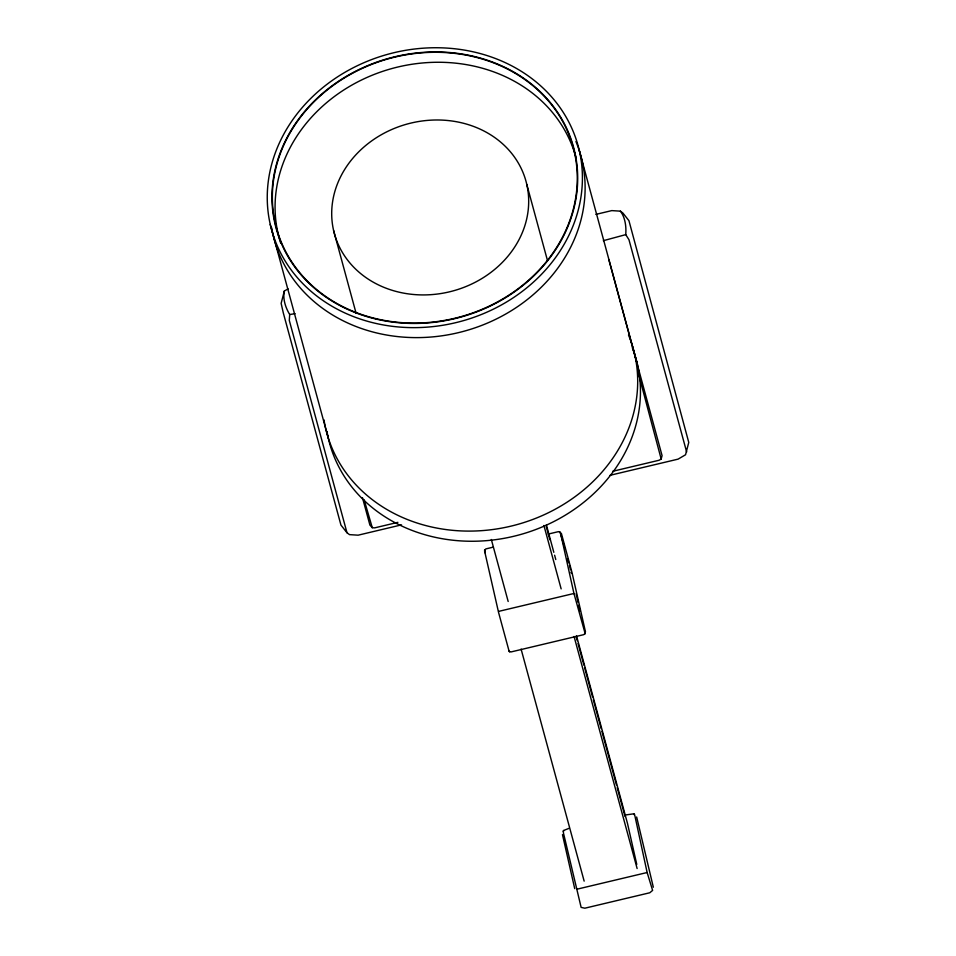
<?xml version="1.0" encoding="UTF-8"?>
<svg xmlns="http://www.w3.org/2000/svg" width="956" height="956" viewBox="0 0 956 956"><rect width="100%" height="100%" fill="white"/><g stroke="black" fill="none" stroke-linecap="round" stroke-linejoin="round"><path stroke-width="1.43" d="M288.079 288.843L284.35 291.03A32.289 20.303 50.1 0 0 289.692 314.512L289.298 320.427L346.98 532.731L349.49 534.631L358.118 535.181L401.556 524.856M493.105 547.179L485.839 548.911L484.525 550.728L498.554 612.378L509.19 651.526L511.042 651.932L583.698 634.665L585.12 633.481L573.947 593.485L560.455 532.683L558.483 531.632L548.314 534.057M568.892 828.386L563.538 830.525L563.383 832.724L581.129 907.387L584.845 908.2L649.769 892.773L652.613 890.395L647.14 872.517L634.868 815.731L633.816 813.819L625.164 815.014M584.941 633.936L585.012 632.848M612.665 471.296L659.102 460.254L661.17 459.047L662.066 455.618L608.888 259.889M610.059 475.299L678.103 459.131L685.548 454.757L688.762 442.437L628.94 220.681L622.918 213.057L620.408 211.156L611.78 210.607L595.851 214.395M284.35 291.03L281.136 303.351L283.275 312.803L340.957 525.107L346.98 532.731M484.596 549.628L485.17 552.891M661.17 459.047L638.01 371.92M563.168 831.445L563.538 830.525M686.647 451.997L628.964 239.705L625.738 234.638L603.344 240.685M573.947 593.485L498.614 611.386M647.14 872.517L576.862 889.223M397.887 522.346L374.668 527.867L372.278 527.712L364.152 499.833M289.692 314.512L295.117 313.711M559.929 531.727L564.9 548.828M633.816 813.819L634.653 814.464M509.082 650.893L509.608 651.837M372.278 527.712L369.9 525.059L362.479 497.718M570.911 572.178L571.521 573.421M579.408 150.952A158.911 138.453 -15.2 0 1 374.083 323.009A158.911 138.453 -15.2 0 1 320.989 89.111A158.911 138.453 -15.2 0 1 579.408 150.952L637.449 364.571M526.804 184.496A99.316 86.53 -15.2 0 1 398.485 292.034A99.316 86.53 -15.2 0 1 365.3 145.838A99.316 86.53 -15.2 0 1 526.804 184.496L547.418 260.331M561.351 533.317L571.987 572.465L585.478 631.88M567.565 558.615L568.701 562.809M569.465 565.605L570.601 569.8M636.66 816.998L653.318 887.204M546.39 524.94L553.823 552.329M554.611 555.209L555.783 559.535M576.54 635.931L627.459 823.319L636.768 864.379M546.33 526.768L549.855 539.746M576.098 636.314L577.269 640.64M578.057 643.531L583.925 665.149M584.714 668.029L592.541 696.864M593.329 699.744L601.157 728.568M601.945 731.46L616.429 784.792M617.218 787.672L625.045 816.496M543.916 525.477L561.148 588.896M574.066 636.469L637.126 868.538M491.336 539.507L508.174 601.491M521.092 649.064L584.152 881.133M333.584 230.42L356.134 313.413M270.237 224.433L328.278 438.051M576.133 593.712L578.105 602.411M578.762 605.303L580.077 611.099M562.463 834.636L574.723 888.65M575.942 141.512A158.911 138.453 -15.2 0 1 465.739 330.74A158.911 138.453 -15.2 0 1 271.635 227.743M280.682 243.087A153.749 133.948 -15.2 0 1 389.761 69.143A153.749 133.948 -15.2 0 1 576.05 157.871M632.286 347.673A158.911 138.453 -15.2 0 1 519.562 534.798A158.911 138.453 -15.2 0 1 326.964 431.383M628.51 334.982A158.911 138.453 -15.2 0 1 517.555 524.438A158.911 138.453 -15.2 0 1 323.988 419.875M620.408 211.156A32.289 19.479 -77.6 0 1 625.738 234.638M375.732 318.611A153.749 133.948 -15.2 0 0 574.389 152.147A153.749 133.948 -15.2 0 0 324.359 92.314A153.749 133.948 -15.2 0 0 375.732 318.611M375.6 318.957A154.143 134.294 -15.2 0 0 574.771 152.052A154.143 134.294 -15.2 0 0 324.096 92.075A154.143 134.294 -15.2 0 0 375.6 318.957"/></g></svg>
